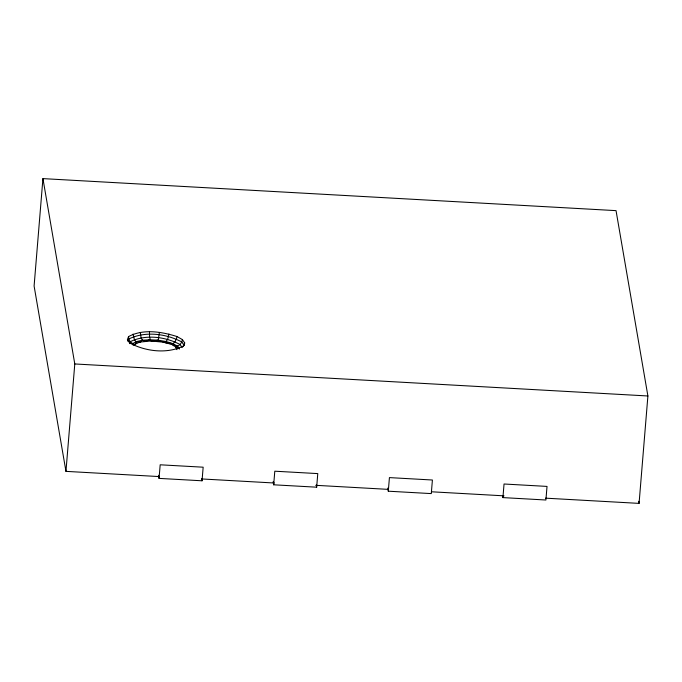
<?xml version="1.0" encoding="UTF-8"?>
<svg xmlns="http://www.w3.org/2000/svg" width="682" height="682" viewBox="0 0 682 682"><rect width="100%" height="100%" fill="white"/><g stroke="black" fill="none" stroke-linecap="round" stroke-linejoin="round"><path stroke-width="1.02" d="M149.486 331.836L149.563 337.334L150.875 340.991L162.972 342.142L168.377 343.506L177.576 346.251L179.485 349.005L172.87 345.271L173.015 343.677L175.027 341.682L176.442 338.954L176.953 336.524C161.66 331.733 143.246 328.622 128.557 336.593L127.381 339.679L129.657 342.961C145.573 351.486 167.03 354.188 183.509 345.97L184.694 342.884L182.418 339.602L176.953 336.524M545.498 498.158L639.068 503.384L647.9 395.978L616.042 210.636L42.932 178.616L34.1 286.022L65.958 471.364L159.528 476.59M65.958 471.364L74.79 363.958L42.932 178.616M159.059 478.389L160.176 464.8L203.159 467.196L202.043 480.793L159.059 478.389L158.522 475.286M273.678 484.8L274.795 471.202L317.778 473.598L316.661 487.195L273.678 484.8L273.15 481.688M388.305 491.202L389.422 477.605L432.405 480.009L431.288 493.598L388.305 491.202L387.768 488.099M502.924 497.604L504.041 484.007L547.024 486.411L545.907 500.008L502.924 497.604L502.566 495.533M159.435 332.39L158.011 341.435L166.34 341.58L173.015 343.677L177.576 346.251L180.091 344.529L181.813 341.98L182.418 339.602M168.974 334.018L167.636 339.355L165.095 342.671L173.015 343.677L168.377 343.506M182.819 346.788L184.055 345.211L184.694 342.884M127.918 341.298L128.787 339.022L128.557 336.593M129.444 343.651L130.177 341.742C145.454 334.129 165.334 336.635 180.091 344.529L182.196 347.573M162.972 342.142L166.34 341.58L158.352 340.224L150.031 339.755L142.368 340.241L140.39 342.04L136.852 343.225L134.525 344.862L130.177 341.742L128.787 339.022C145.019 330.932 166.144 333.592 181.813 341.98L184.055 345.211M157.141 341.307L158.352 340.224L140.39 342.04L136.289 341.631L132.53 343.737L133.246 345.254M177.576 346.251L175.734 347.181L177.005 349.661M150.031 339.755L145.223 341.23L142.368 340.241L136.289 341.631L134.934 344.581L132.53 343.737M74.79 363.958L647.9 395.978M202.06 478.969L274.36 483.009M315.834 485.32L388.135 489.361M431.732 491.799L504.032 495.84M142.368 340.241L141.072 337.871L140.322 332.415M136.852 343.225L134.345 339.406L133.058 334.069M638.71 501.287L639.068 503.384M316.312 485.124L316.661 487.195M201.684 478.721L202.043 480.793"/></g></svg>
